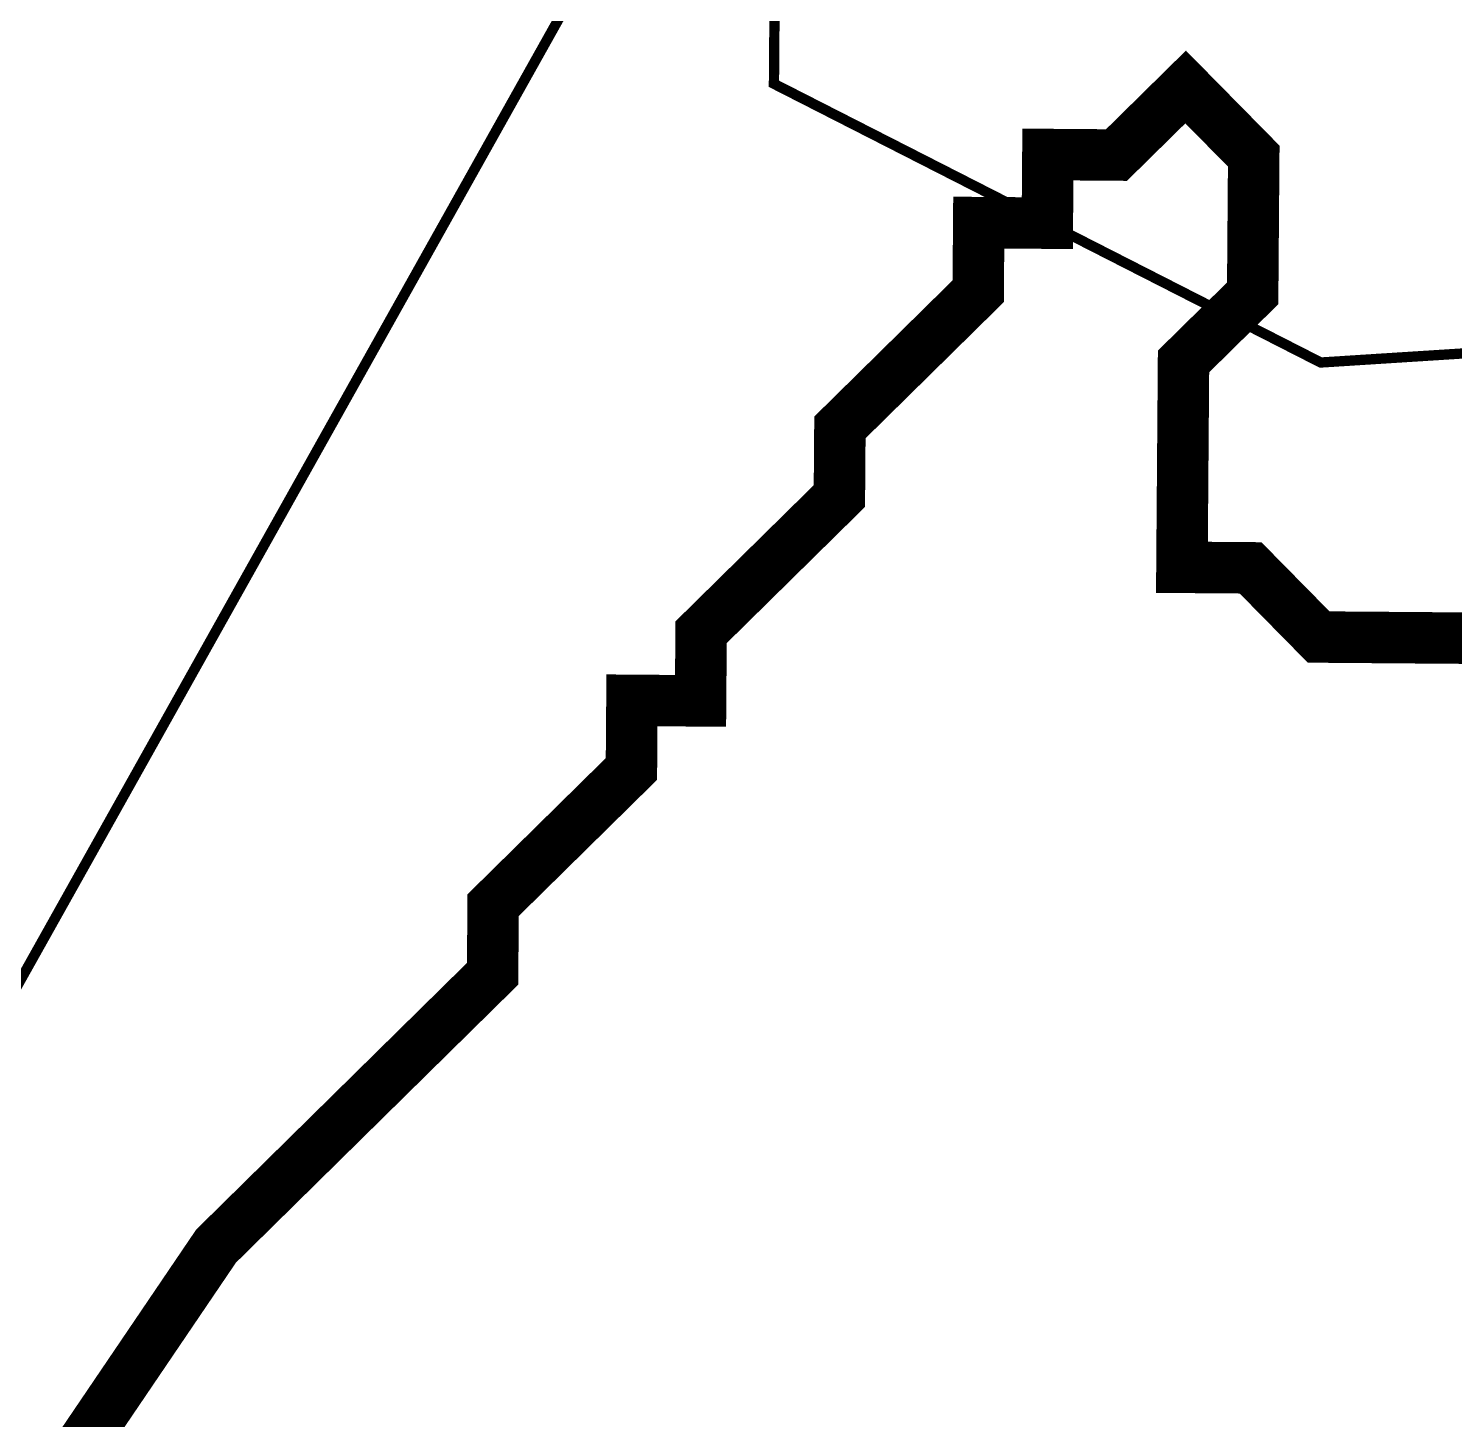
# Model space of a CAD drawing. Header units: metres. Extents: x 326467 to 340077, y 1811030 to 1824953.
# Drawn here: x 326528.7 to 326612.7, y 1811475.9 to 1811557.8 of the extents above; entities that cross this region are included whole.
import ezdxf

# ---------------------------------------------------------------- set-up
doc = ezdxf.new("R2010")
doc.units = ezdxf.units.M
doc.header["$MEASUREMENT"] = 0
doc.layers.add('HAZARDS LINE', color=1, linetype='Continuous')
doc.layers.add('SURVEY PLOT BOUNDARY', color=35, linetype='Continuous')

# ---------------------------------------------------------------- blocks, each defined once
blk = doc.blocks.new('16')
at = {"layer": 'HAZARDS LINE', "lineweight": 18, "const_width": 3.032}
blk.add_lwpolyline([(326531.598, 1811474.006), (326539.777, 1811486.073), (326547.924, 1811494.097), (326551.998, 1811498.109), (326556.071, 1811502.12), (326556.103, 1811506.164), (326564.25, 1811514.187), (326564.281, 1811518.23), (326568.324, 1811518.199), (326568.355, 1811522.242), (326572.428, 1811526.254), (326576.502, 1811530.266), (326576.533, 1811534.309), (326584.68, 1811542.333), (326584.712, 1811546.376), (326588.754, 1811546.345), (326588.785, 1811550.388), (326592.828, 1811550.357), (326596.901, 1811554.368), (326600.913, 1811550.294), (326600.85, 1811542.208), (326596.777, 1811538.196), (326596.683, 1811526.067), (326600.725, 1811526.036), (326604.737, 1811521.961), (326616.864, 1811521.868)], dxfattribs=at)
at = {"layer": 'SURVEY PLOT BOUNDARY', "lineweight": 18, "const_width": 0.606}
blk.add_lwpolyline([(326820.826, 1811758.85), (326820.389, 1811702.247), (326835.904, 1811617.217), (326799.397, 1811601.326), (326738.605, 1811581.578), (326665.685, 1811561.924), (326661.487, 1811541.74), (326604.861, 1811538.134), (326572.647, 1811554.556), (326572.709, 1811562.642), (326564.655, 1811566.747), (326519.565, 1811486.229), (326515.491, 1811482.217), (326507.281, 1811466.107), (326479.094, 1811480.476), (326507.281, 1811466.107), (326515.491, 1811482.217), (326547.675, 1811461.752)], dxfattribs=at)
blk.add_lwpolyline([(326572.647, 1811554.556), (326604.861, 1811538.134), (326661.487, 1811541.74), (326689.347, 1811484.919), (326697.432, 1811484.856), (326709.466, 1811472.634), (326693.202, 1811460.629), (326616.115, 1811424.834), (326551.561, 1811441.506), (326547.675, 1811461.752), (326515.491, 1811482.217), (326519.565, 1811486.229), (326564.655, 1811566.747), (326572.709, 1811562.642)], close=True, dxfattribs=at)

msp = doc.modelspace()

# ---------------------------------------------------------------- block references
msp.add_blockref('16', (0, 0))

doc.saveas('drawing.dxf')
